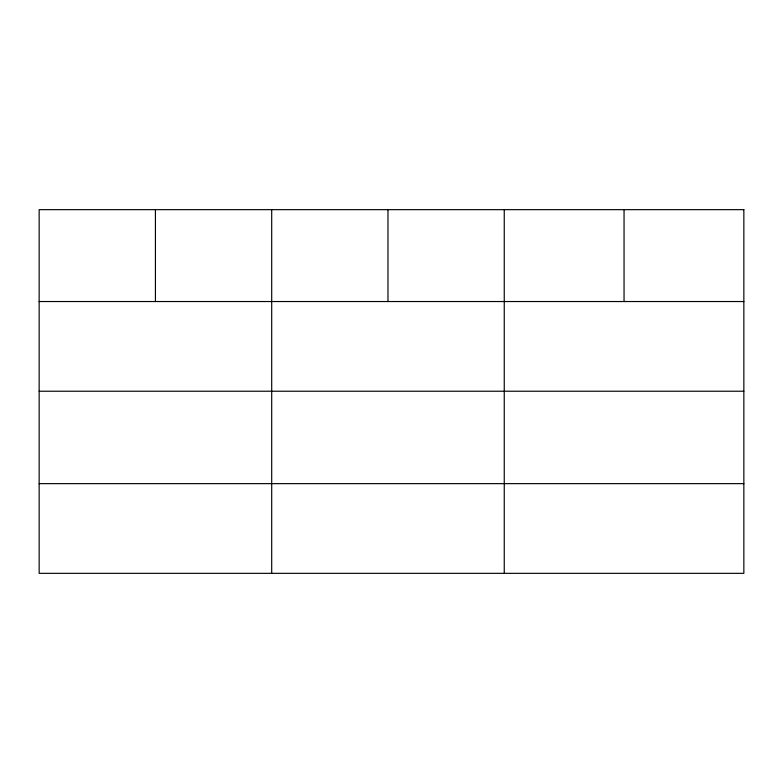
<?xml version="1.0" encoding="UTF-8"?>
<svg xmlns="http://www.w3.org/2000/svg" width="783" height="783" viewBox="0 0 783 783"><rect width="100%" height="100%" fill="white"/><g stroke="black" fill="none" stroke-linecap="round" stroke-linejoin="round"><path stroke-width="1.17" d="M39.15 301.533L743.85 301.533M39.15 391.226L743.85 391.226M39.15 483.64L743.85 483.64M624.051 209.658L624.051 301.533M504.252 209.658L504.252 573.342M387.976 209.658L387.976 301.533M271.701 209.658L271.701 573.342M155.425 209.658L155.425 301.533M743.85 209.658L39.15 209.658L39.15 573.342L743.85 573.342L743.85 209.658"/></g></svg>
